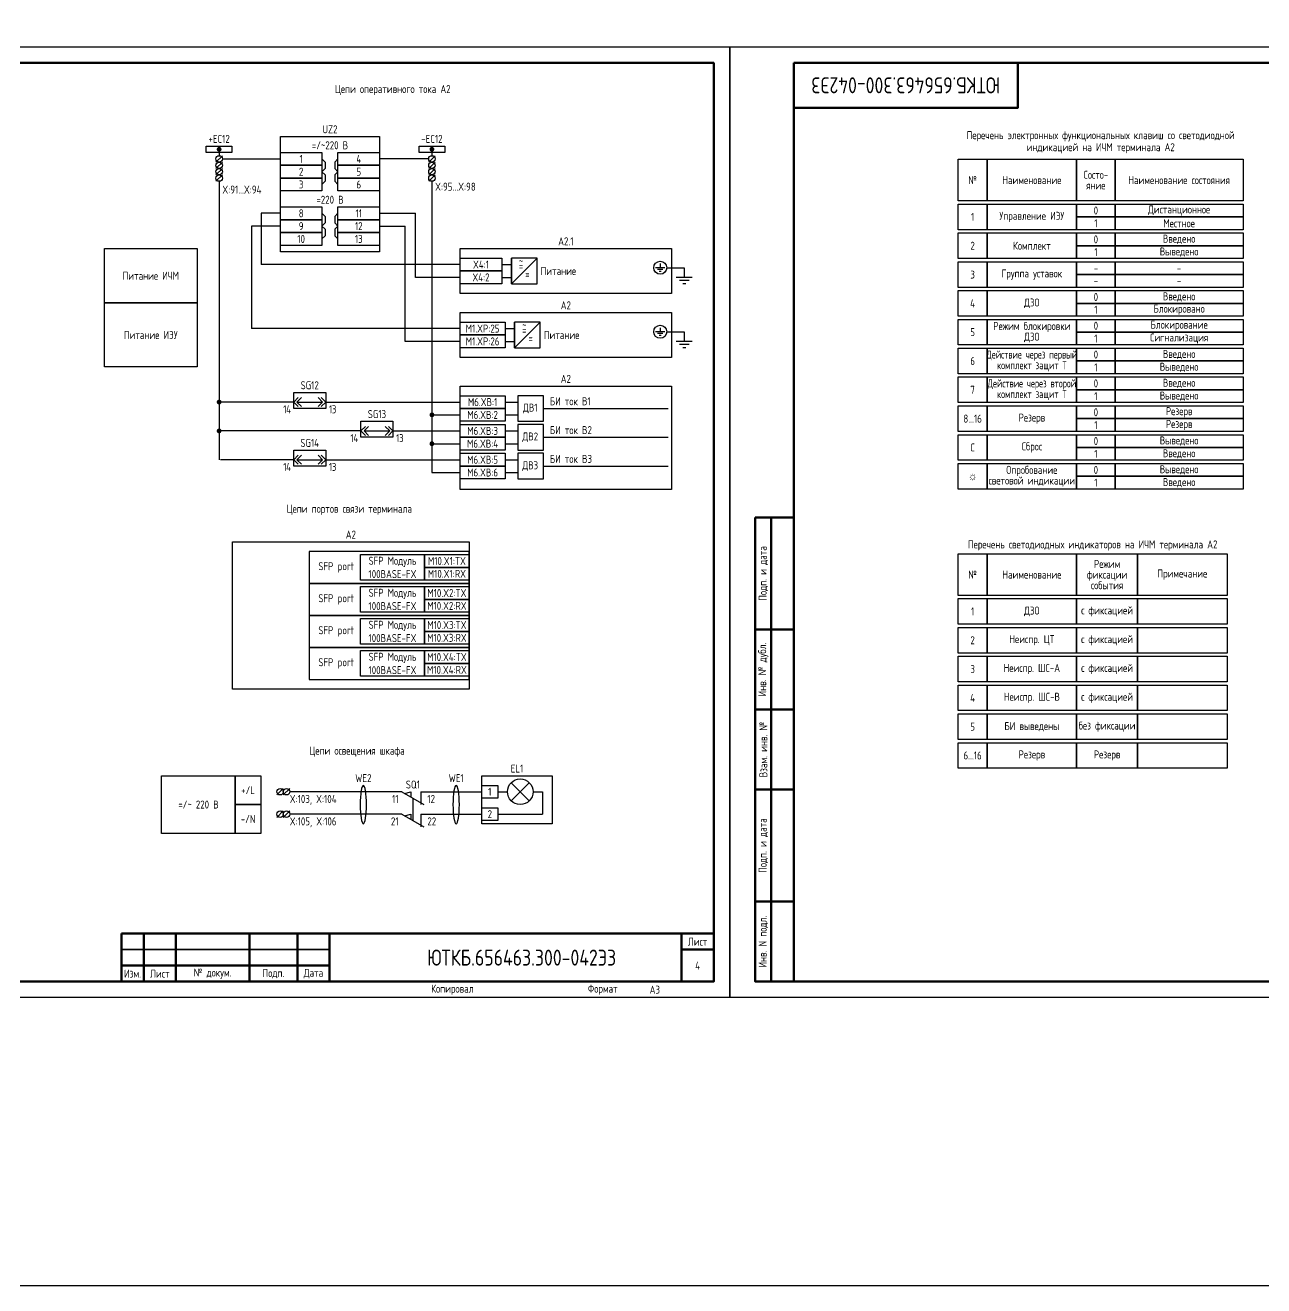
# Model space of a CAD drawing. Header units: millimetres. Extents: x -1117 to 5846, y -90 to 586.
# Drawn here: x 1460 to 1846.8, y -90 to 303.8 of the extents above; entities that cross this region are included whole.
import ezdxf

# ---------------------------------------------------------------- set-up
doc = ezdxf.new("R2010")
doc.units = ezdxf.units.MM
doc.styles.add('Gost type A_2.5', font='GOST_A.TTF', dxfattribs={"height": 2.5})
doc.styles.add('Gost_type_A', font='GOST_A.TTF')

# ---------------------------------------------------------------- blocks, each defined once
blk = doc.blocks.new('Штамп угловой верхний')
at = {"lineweight": 50}
blk.add_lwpolyline([(0, 0), (70, 0), (70, -14), (0, -14)], close=True, dxfattribs=at)
blk = doc.blocks.new('Формат_А3')
blk.add_lwpolyline([(-420, 297), (0, 297), (0, 0), (-420, 0)], close=True)
at = {"lineweight": 50}
blk.add_lwpolyline([(-400, 292), (-5, 292), (-5, 5), (-400, 5)], close=True, dxfattribs=at)
blk = doc.blocks.new('Штамп левый нижний')
at = {"lineweight": 50}
for points in [[(-12, 145), (-7, 145), (-7, 110), (-12, 110)], [(-7, 145), (0, 145), (0, 110), (-7, 110)], [(-12, 110), (-7, 110), (-7, 85), (-12, 85)], [(-7, 110), (0, 110), (0, 85), (-7, 85)], [(-12, 85), (-7, 85), (-7, 60), (-12, 60)], [(-7, 85), (0, 85), (0, 60), (-7, 60)], [(-12, 60), (-7, 60), (-7, 25), (-12, 25)], [(-7, 60), (0, 60), (0, 25), (-7, 25)], [(-12, 25), (-7, 25), (-7, 0), (-12, 0)], [(-7, 25), (0, 25), (0, 0), (-7, 0)]]:
    blk.add_lwpolyline(points, close=True, dxfattribs=at)
at = {"char_height": 2.5, "attachment_point": 5, "rotation": 90, "style": 'Gost_type_A'}
for s, insert, width in [('Подп. и дата', (-9.5, 127.5), 35), ('Инв. № дубл.', (-9.5, 97.5), 25), ('Взам. инв. №', (-9.5, 72.5), 25), ('Подп. и дата', (-9.5, 42.5), 35), ('Инв. N подл.', (-9.5, 12.5), 25)]:
    blk.add_mtext(s, dxfattribs=dict(at, insert=insert, width=width))
blk = doc.blocks.new('Штамп малый нижний')
at = {"lineweight": 50}
for points in [[(-185, 15), (-178, 15), (-178, 5), (-185, 5)], [(-178, 15), (-168, 15), (-168, 5), (-178, 5)], [(-168, 15), (-145, 15), (-145, 5), (-168, 5)], [(-145, 15), (-130, 15), (-130, 5), (-145, 5)], [(-130, 15), (-120, 15), (-120, 5), (-130, 5)], [(-120, 15), (-10, 15), (-10, 0), (-120, 0)], [(-10, 15), (0, 15), (0, 10), (-10, 10)], [(-10, 10), (0, 10), (0, 0), (-10, 0)], [(-185, 5), (-178, 5), (-178, 0), (-185, 0)], [(-178, 5), (-168, 5), (-168, 0), (-178, 0)], [(-168, 5), (-145, 5), (-145, 0), (-168, 0)], [(-145, 5), (-130, 5), (-130, 0), (-145, 0)], [(-130, 5), (-120, 5), (-120, 0), (-130, 0)]]:
    blk.add_lwpolyline(points, close=True, dxfattribs=at)
for points in [[(-185, 15), (-178, 15), (-178, 10), (-185, 10)], [(-178, 15), (-168, 15), (-168, 10), (-178, 10)], [(-168, 15), (-145, 15), (-145, 10), (-168, 10)], [(-145, 15), (-130, 15), (-130, 10), (-145, 10)], [(-130, 15), (-120, 15), (-120, 10), (-130, 10)], [(-185, 10), (-178, 10), (-178, 5), (-185, 5)], [(-178, 10), (-168, 10), (-168, 5), (-178, 5)], [(-168, 10), (-145, 10), (-145, 5), (-168, 5)], [(-145, 10), (-130, 10), (-130, 5), (-145, 5)], [(-130, 10), (-120, 10), (-120, 5), (-130, 5)]]:
    blk.add_lwpolyline(points, close=True)
at = {"char_height": 2.5, "style": 'Gost_type_A'}
for s, insert, width, attachment_point in [('Лист', (-5, 12.5), 10, 5), ('№ докум.', (-156.5, 2.5), 23, 5), ('Подп.', (-137.5, 2.5), 15, 5), ('Дата', (-125, 2.5), 10, 5), ('Изм.', (-181.5, 2.5), 7, 5), ('Лист', (-173, 2.5), 10, 5), ('Копировал', (-75, -2.53), 13.1202, 6), ('Формат', (-30, -2.53), 13.1202, 6)]:
    blk.add_mtext(s, dxfattribs=dict(at, insert=insert, width=width, attachment_point=attachment_point))
blk = doc.blocks.new('POINT')
at = {"const_width": 0.75}
blk.add_lwpolyline([(-0.375, 0, 1), (0.375, 0, 1)], format="xyb", close=True, dxfattribs=at)
blk = doc.blocks.new('Шинка')
blk.add_lwpolyline([(-4, 1), (4, 1), (4, -1), (-4, -1)], close=True)
blk.add_blockref('POINT', (0, 0))
blk = doc.blocks.new('БИ_разъем')
for p, q in [((0, 0), (1.41, 1.41)), ((0, 0), (1.41, 1.41)), ((0, 0), (1.41, -1.41)), ((0, 0), (1.41, -1.41)), ((1, 0), (2.41, 1.41)), ((1, 0), (2.41, -1.41)), ((1, 0), (9, 0)), ((9, 0), (7.59, 1.41)), ((9, 0), (7.59, -1.41)), ((10, 0), (8.59, 1.41)), ((10, 0), (8.59, 1.41)), ((10, 0), (8.59, -1.41)), ((10, 0), (8.59, -1.41))]:
    blk.add_line(p, q)

msp = doc.modelspace()

# ---------------------------------------------------------------- linework, layer by layer
for p, q in [((1520.54, 266), (1520.54, 263)), ((1520.54, 265), (1520.54, 263.01)), ((1587, 266), (1587, 263)), ((1587, 265), (1587, 263.01)), ((1521.54, 263), (1519.54, 261)), ((1521.54, 261), (1519.54, 259)), ((1520.54, 261.01), (1520.54, 261)), ((1521.55, 262), (1539.66, 262)), ((1585.99, 262), (1570.66, 262)), ((1588, 263), (1586, 261)), ((1588, 261), (1586, 259)), ((1587, 261.01), (1587, 261)), ((1521.54, 259), (1519.54, 257)), ((1521.54, 257), (1519.54, 255)), ((1520.54, 257), (1520.54, 256.99)), ((1588, 259), (1586, 257)), ((1588, 257), (1586, 255)), ((1587, 257), (1587, 256.99)), ((1520.54, 254.99), (1520.54, 168.04)), ((1587, 254.99), (1587, 164.04)), ((1539.66, 245), (1533.66, 245)), ((1533.66, 245), (1533.66, 229)), ((1570.66, 245), (1581.83, 245)), ((1581.83, 225), (1581.83, 245)), ((1530.66, 241), (1530.66, 209)), ((1539.66, 241), (1530.66, 241)), ((1570.66, 241), (1578.66, 241)), ((1578.66, 205), (1578.66, 241)), ((1595.83, 229), (1533.66, 229)), ((1611.83, 223), (1611.83, 231)), ((1611.83, 223), (1619.83, 231)), ((1595.83, 225), (1581.83, 225)), ((1660.32, 228), (1665.83, 228)), ((1595.83, 209), (1530.66, 209)), ((1612.83, 203), (1612.83, 211)), ((1612.83, 203), (1620.83, 211)), ((1595.83, 205), (1578.66, 205)), ((1660.32, 208), (1665.83, 208)), ((1543.83, 186.04), (1520.54, 186.04)), ((1553.83, 186.04), (1595.83, 186.04)), ((1609.83, 186.04), (1613.83, 186.04)), ((1587, 182.04), (1595.83, 182.04)), ((1609.83, 182.04), (1613.83, 182.04)), ((1621.83, 184.04), (1660.83, 184.04)), ((1564.83, 177.04), (1520.92, 177.04)), ((1574.83, 177.04), (1595.83, 177.04)), ((1609.83, 177.04), (1613.83, 177.04)), ((1621.83, 175.04), (1660.83, 175.04)), ((1587, 173.04), (1595.83, 173.04)), ((1609.83, 173.04), (1613.83, 173.04)), ((1543.83, 168.04), (1520.92, 168.04)), ((1553.83, 168.04), (1595.83, 168.04)), ((1609.83, 168.04), (1613.83, 168.04)), ((1621.83, 166.04), (1660.83, 166.04)), ((1587, 164.04), (1595.83, 164.04)), ((1609.83, 164.04), (1613.83, 164.04)), ((1611.75, 67.15), (1617.41, 61.49)), ((1617.41, 67.15), (1611.75, 61.49)), ((1540.59, 65.32), (1538.59, 63.32)), ((1542.59, 65.32), (1540.59, 63.32)), ((1577.58, 64.32), (1542.59, 64.32)), ((1577.58, 64.32), (1584.5, 60.32)), ((1578.45, 63.82), (1580.45, 64.32)), ((1580.45, 64.32), (1580.45, 62.66)), ((1583.58, 64.32), (1583.58, 60.32)), ((1583.58, 64.32), (1602.58, 64.32)), ((1607.58, 64.32), (1610.58, 64.32)), ((1618.58, 64.32), (1621.58, 64.32)), ((1621.58, 64.32), (1621.58, 57.32)), ((1540.59, 58.32), (1538.59, 56.32)), ((1542.59, 58.32), (1540.59, 56.32)), ((1577.58, 57.32), (1542.59, 57.32)), ((1577.58, 57.32), (1584.5, 53.32)), ((1578.45, 56.82), (1580.45, 57.32)), ((1580.45, 57.32), (1580.45, 55.66)), ((1583.58, 57.32), (1583.58, 53.32)), ((1583.58, 57.32), (1602.58, 57.32)), ((1607.58, 57.32), (1621.58, 57.32))]:
    msp.add_line(p, q)
at = {"ltscale": 4}
for p, q in [((1608.83, 229), (1611.83, 229)), ((1608.83, 225), (1611.83, 225)), ((1609.83, 209), (1612.83, 209)), ((1609.83, 205), (1612.83, 205))]:
    msp.add_line(p, q, dxfattribs=at)
at = {"ltscale": 4.32}
for p, q in [((1658.3, 229.28), (1658.3, 228)), ((1659.72, 228), (1656.87, 228)), ((1659.15, 227.43), (1657.44, 227.43)), ((1658.58, 226.86), (1658.01, 226.86)), ((1668.33, 225), (1663.33, 225)), ((1665.83, 228), (1665.83, 225)), ((1667.33, 224), (1664.33, 224)), ((1666.33, 223), (1665.33, 223)), ((1658.3, 209.28), (1658.3, 208)), ((1659.72, 208), (1656.87, 208)), ((1659.15, 207.43), (1657.44, 207.43)), ((1658.58, 206.86), (1658.01, 206.86)), ((1668.33, 205), (1663.33, 205)), ((1665.83, 208), (1665.83, 205)), ((1667.33, 204), (1664.33, 204)), ((1666.33, 203), (1665.33, 203))]:
    msp.add_line(p, q, dxfattribs=at)
at = {"ltscale": 0.5}
msp.add_line((1581.04, 62.32), (1581.04, 55.32), dxfattribs=at)
for points in [[(-1117.42, 586), (5845.64, 586), (5845.64, -90), (-1117.42, -90)], [(1539.66, 269), (1570.66, 269), (1570.66, 233), (1539.66, 233)], [(1539.66, 264), (1552.66, 264), (1552.66, 260), (1539.66, 260)], [(1557.66, 264), (1570.66, 264), (1570.66, 260), (1557.66, 260)], [(1539.66, 260), (1552.66, 260), (1552.66, 256), (1539.66, 256)], [(1557.66, 260), (1570.66, 260), (1570.66, 256), (1557.66, 256)], [(1751.37, 261.88), (1760.37, 261.88), (1760.37, 248.88), (1751.37, 248.88)], [(1760.37, 261.88), (1788.37, 261.88), (1788.37, 248.88), (1760.37, 248.88)], [(1788.37, 261.88), (1800.37, 261.88), (1800.37, 248.88), (1788.37, 248.88)], [(1800.37, 261.88), (1840.37, 261.88), (1840.37, 248.88), (1800.37, 248.88)], [(1539.66, 256), (1552.66, 256), (1552.66, 252), (1539.66, 252)], [(1557.66, 256), (1570.66, 256), (1570.66, 252), (1557.66, 252)], [(1539.66, 247), (1552.66, 247), (1552.66, 243), (1539.66, 243)], [(1557.66, 247), (1570.66, 247), (1570.66, 243), (1557.66, 243)], [(1751.37, 247.88), (1760.37, 247.88), (1760.37, 239.88), (1751.37, 239.88)], [(1760.37, 247.88), (1788.37, 247.88), (1788.37, 239.88), (1760.37, 239.88)], [(1788.37, 247.88), (1800.37, 247.88), (1800.37, 243.88), (1788.37, 243.88)], [(1800.37, 247.88), (1840.37, 247.88), (1840.37, 243.88), (1800.37, 243.88)], [(1539.66, 243), (1552.66, 243), (1552.66, 239), (1539.66, 239)], [(1557.66, 243), (1570.66, 243), (1570.66, 239), (1557.66, 239)], [(1788.37, 243.88), (1800.37, 243.88), (1800.37, 239.88), (1788.37, 239.88)], [(1800.37, 243.88), (1840.37, 243.88), (1840.37, 239.88), (1800.37, 239.88)], [(1539.66, 239), (1552.66, 239), (1552.66, 235), (1539.66, 235)], [(1557.66, 239), (1570.66, 239), (1570.66, 235), (1557.66, 235)], [(1751.37, 238.88), (1760.37, 238.88), (1760.37, 230.88), (1751.37, 230.88)], [(1760.37, 238.88), (1788.37, 238.88), (1788.37, 230.88), (1760.37, 230.88)], [(1788.37, 238.88), (1800.37, 238.88), (1800.37, 234.88), (1788.37, 234.88)], [(1800.37, 238.88), (1840.37, 238.88), (1840.37, 234.88), (1800.37, 234.88)], [(1513.68, 217), (1484.7, 217), (1484.7, 234), (1513.68, 234)], [(1595.83, 234), (1661.83, 234), (1661.83, 220), (1595.83, 220)], [(1788.37, 234.88), (1800.37, 234.88), (1800.37, 230.88), (1788.37, 230.88)], [(1800.37, 234.88), (1840.37, 234.88), (1840.37, 230.88), (1800.37, 230.88)], [(1595.83, 231), (1608.83, 231), (1608.83, 227), (1595.83, 227)], [(1751.37, 229.88), (1760.37, 229.88), (1760.37, 221.88), (1751.37, 221.88)], [(1760.37, 229.88), (1788.37, 229.88), (1788.37, 221.88), (1760.37, 221.88)], [(1788.37, 229.88), (1800.37, 229.88), (1800.37, 225.88), (1788.37, 225.88)], [(1800.37, 229.88), (1840.37, 229.88), (1840.37, 225.88), (1800.37, 225.88)], [(1595.83, 227), (1608.83, 227), (1608.83, 223), (1595.83, 223)], [(1788.37, 225.88), (1800.37, 225.88), (1800.37, 221.88), (1788.37, 221.88)], [(1800.37, 225.88), (1840.37, 225.88), (1840.37, 221.88), (1800.37, 221.88)], [(1751.37, 220.88), (1760.37, 220.88), (1760.37, 212.88), (1751.37, 212.88)], [(1751.37, 220.88), (1760.37, 220.88), (1760.37, 212.88), (1751.37, 212.88)], [(1760.37, 220.88), (1788.37, 220.88), (1788.37, 212.88), (1760.37, 212.88)], [(1788.37, 220.88), (1800.37, 220.88), (1800.37, 216.88), (1788.37, 216.88)], [(1800.37, 220.88), (1840.37, 220.88), (1840.37, 216.88), (1800.37, 216.88)], [(1513.69, 197), (1484.7, 197), (1484.7, 217), (1513.69, 217)], [(1788.37, 216.88), (1800.37, 216.88), (1800.37, 212.88), (1788.37, 212.88)], [(1800.37, 216.88), (1840.37, 216.88), (1840.37, 212.88), (1800.37, 212.88)], [(1595.83, 214), (1661.83, 214), (1661.83, 200), (1595.83, 200)], [(1595.83, 211), (1609.83, 211), (1609.83, 207), (1595.83, 207)], [(1751.37, 211.88), (1760.37, 211.88), (1760.37, 203.88), (1751.37, 203.88)], [(1760.37, 211.88), (1788.37, 211.88), (1788.37, 203.88), (1760.37, 203.88)], [(1788.37, 211.88), (1800.37, 211.88), (1800.37, 207.88), (1788.37, 207.88)], [(1800.37, 211.88), (1840.37, 211.88), (1840.37, 207.88), (1800.37, 207.88)], [(1595.83, 207), (1609.83, 207), (1609.83, 203), (1595.83, 203)], [(1788.37, 207.88), (1800.37, 207.88), (1800.37, 203.88), (1788.37, 203.88)], [(1800.37, 207.88), (1840.37, 207.88), (1840.37, 203.88), (1800.37, 203.88)], [(1751.37, 202.88), (1760.37, 202.88), (1760.37, 194.88), (1751.37, 194.88)], [(1751.37, 202.88), (1760.37, 202.88), (1760.37, 194.88), (1751.37, 194.88)], [(1760.37, 202.88), (1788.37, 202.88), (1788.37, 194.88), (1760.37, 194.88)], [(1788.37, 202.88), (1800.37, 202.88), (1800.37, 198.88), (1788.37, 198.88)], [(1800.37, 202.88), (1840.37, 202.88), (1840.37, 198.88), (1800.37, 198.88)], [(1788.37, 198.88), (1800.37, 198.88), (1800.37, 194.88), (1788.37, 194.88)], [(1800.37, 198.88), (1840.37, 198.88), (1840.37, 194.88), (1800.37, 194.88)], [(1751.37, 193.88), (1760.37, 193.88), (1760.37, 185.88), (1751.37, 185.88)], [(1751.37, 193.88), (1760.37, 193.88), (1760.37, 185.88), (1751.37, 185.88)], [(1760.37, 193.88), (1788.37, 193.88), (1788.37, 185.88), (1760.37, 185.88)], [(1788.37, 193.88), (1800.37, 193.88), (1800.37, 189.88), (1788.37, 189.88)], [(1800.37, 193.88), (1840.37, 193.88), (1840.37, 189.88), (1800.37, 189.88)], [(1595.83, 191.04), (1661.83, 191.04), (1661.83, 158.7), (1595.83, 158.7)], [(1788.37, 189.88), (1800.37, 189.88), (1800.37, 185.88), (1788.37, 185.88)], [(1800.37, 189.88), (1840.37, 189.88), (1840.37, 185.88), (1800.37, 185.88)], [(1595.83, 188.04), (1609.83, 188.04), (1609.83, 184.04), (1595.83, 184.04)], [(1595.83, 184.04), (1609.83, 184.04), (1609.83, 180.04), (1595.83, 180.04)], [(1751.37, 184.86), (1760.37, 184.86), (1760.37, 176.86), (1751.37, 176.86)], [(1760.37, 184.86), (1788.37, 184.86), (1788.37, 176.86), (1760.37, 176.86)], [(1788.37, 184.86), (1800.37, 184.86), (1800.37, 180.86), (1788.37, 180.86)], [(1800.37, 184.86), (1840.37, 184.86), (1840.37, 180.86), (1800.37, 180.86)], [(1595.83, 179.04), (1609.83, 179.04), (1609.83, 175.04), (1595.83, 175.04)], [(1788.37, 180.86), (1800.37, 180.86), (1800.37, 176.86), (1788.37, 176.86)], [(1800.37, 180.86), (1840.37, 180.86), (1840.37, 176.86), (1800.37, 176.86)], [(1595.83, 175.04), (1609.83, 175.04), (1609.83, 171.04), (1595.83, 171.04)], [(1751.37, 175.86), (1760.37, 175.86), (1760.37, 167.86), (1751.37, 167.86)], [(1760.37, 175.86), (1788.37, 175.86), (1788.37, 167.86), (1760.37, 167.86)], [(1788.37, 175.86), (1800.37, 175.86), (1800.37, 171.86), (1788.37, 171.86)], [(1800.37, 175.86), (1840.37, 175.86), (1840.37, 171.86), (1800.37, 171.86)], [(1595.83, 170.04), (1609.83, 170.04), (1609.83, 166.04), (1595.83, 166.04)], [(1788.37, 171.86), (1800.37, 171.86), (1800.37, 167.86), (1788.37, 167.86)], [(1800.37, 171.86), (1840.37, 171.86), (1840.37, 167.86), (1800.37, 167.86)], [(1595.83, 166.04), (1609.83, 166.04), (1609.83, 162.04), (1595.83, 162.04)], [(1751.37, 166.86), (1760.37, 166.86), (1760.37, 158.86), (1751.37, 158.86)], [(1760.37, 166.86), (1788.37, 166.86), (1788.37, 158.86), (1760.37, 158.86)], [(1788.37, 166.86), (1800.37, 166.86), (1800.37, 162.86), (1788.37, 162.86)], [(1800.37, 166.86), (1840.37, 166.86), (1840.37, 162.86), (1800.37, 162.86)], [(1788.37, 162.86), (1800.37, 162.86), (1800.37, 158.86), (1788.37, 158.86)], [(1800.37, 162.86), (1840.37, 162.86), (1840.37, 158.86), (1800.37, 158.86)], [(1524.68, 142.39), (1598.68, 142.39), (1598.68, 96.39), (1524.68, 96.39)], [(1548.68, 129.39), (1598.68, 129.39), (1598.68, 139.39), (1548.68, 139.39)], [(1564.68, 138.39), (1584.68, 138.39), (1584.68, 130.39), (1564.68, 130.39)], [(1584.68, 138.39), (1598.68, 138.39), (1598.68, 134.39), (1584.68, 134.39)], [(1751.37, 138.65), (1760.37, 138.65), (1760.37, 125.65), (1751.37, 125.65)], [(1760.37, 138.65), (1788.37, 138.65), (1788.37, 125.65), (1760.37, 125.65)], [(1788.37, 138.65), (1807.37, 138.65), (1807.37, 125.65), (1788.37, 125.65)], [(1807.37, 138.65), (1835.37, 138.65), (1835.37, 125.65), (1807.37, 125.65)], [(1584.68, 134.39), (1598.68, 134.39), (1598.68, 130.39), (1584.68, 130.39)], [(1548.68, 119.39), (1598.68, 119.39), (1598.68, 129.39), (1548.68, 129.39)], [(1564.68, 128.39), (1584.68, 128.39), (1584.68, 120.39), (1564.68, 120.39)], [(1584.68, 128.39), (1598.68, 128.39), (1598.68, 124.39), (1584.68, 124.39)], [(1584.68, 124.39), (1598.68, 124.39), (1598.68, 120.39), (1584.68, 120.39)], [(1751.37, 124.65), (1760.37, 124.65), (1760.37, 116.65), (1751.37, 116.65)], [(1760.37, 124.65), (1788.37, 124.65), (1788.37, 116.65), (1760.37, 116.65)], [(1788.37, 124.65), (1807.37, 124.65), (1807.37, 116.65), (1788.37, 116.65)], [(1807.37, 124.65), (1835.37, 124.65), (1835.37, 116.65), (1807.37, 116.65)], [(1548.68, 109.39), (1598.68, 109.39), (1598.68, 119.39), (1548.68, 119.39)], [(1564.68, 118.39), (1584.68, 118.39), (1584.68, 110.39), (1564.68, 110.39)], [(1584.68, 118.39), (1598.68, 118.39), (1598.68, 114.39), (1584.68, 114.39)], [(1584.68, 114.39), (1598.68, 114.39), (1598.68, 110.39), (1584.68, 110.39)], [(1751.37, 115.65), (1760.37, 115.65), (1760.37, 107.65), (1751.37, 107.65)], [(1760.37, 115.65), (1788.37, 115.65), (1788.37, 107.65), (1760.37, 107.65)], [(1788.37, 115.65), (1807.37, 115.65), (1807.37, 107.65), (1788.37, 107.65)], [(1807.37, 115.65), (1835.37, 115.65), (1835.37, 107.65), (1807.37, 107.65)], [(1548.68, 99.39), (1598.68, 99.39), (1598.68, 109.39), (1548.68, 109.39)], [(1564.68, 108.39), (1584.68, 108.39), (1584.68, 100.39), (1564.68, 100.39)], [(1584.68, 108.39), (1598.68, 108.39), (1598.68, 104.39), (1584.68, 104.39)], [(1751.37, 106.65), (1760.37, 106.65), (1760.37, 98.65), (1751.37, 98.65)], [(1760.37, 106.65), (1788.37, 106.65), (1788.37, 98.65), (1760.37, 98.65)], [(1788.37, 106.65), (1807.37, 106.65), (1807.37, 98.65), (1788.37, 98.65)], [(1807.37, 106.65), (1835.37, 106.65), (1835.37, 98.65), (1807.37, 98.65)], [(1584.68, 104.39), (1598.68, 104.39), (1598.68, 100.39), (1584.68, 100.39)], [(1751.37, 97.65), (1760.37, 97.65), (1760.37, 89.65), (1751.37, 89.65)], [(1760.37, 97.65), (1788.37, 97.65), (1788.37, 89.65), (1760.37, 89.65)], [(1788.37, 97.65), (1807.37, 97.65), (1807.37, 89.65), (1788.37, 89.65)], [(1807.37, 97.65), (1835.37, 97.65), (1835.37, 89.65), (1807.37, 89.65)], [(1751.37, 88.65), (1760.37, 88.65), (1760.37, 80.65), (1751.37, 80.65)], [(1760.37, 88.65), (1788.37, 88.65), (1788.37, 80.65), (1760.37, 80.65)], [(1788.37, 88.65), (1807.37, 88.65), (1807.37, 80.65), (1788.37, 80.65)], [(1807.37, 88.65), (1835.37, 88.65), (1835.37, 80.65), (1807.37, 80.65)], [(1751.37, 79.65), (1760.37, 79.65), (1760.37, 71.65), (1751.37, 71.65)], [(1760.37, 79.65), (1788.37, 79.65), (1788.37, 71.65), (1760.37, 71.65)], [(1788.37, 79.65), (1807.37, 79.65), (1807.37, 71.65), (1788.37, 71.65)], [(1807.37, 79.65), (1835.37, 79.65), (1835.37, 71.65), (1807.37, 71.65)], [(1525.58, 51.32), (1502.58, 51.32), (1502.58, 69.32), (1525.58, 69.32)], [(1533.58, 60.32), (1525.58, 60.32), (1525.58, 69.32), (1533.58, 69.32)], [(1602.58, 69.32), (1624.58, 69.32), (1624.58, 54.32), (1602.58, 54.32)], [(1602.58, 66.32), (1607.58, 66.32), (1607.58, 62.32), (1602.58, 62.32)], [(1533.58, 51.32), (1525.58, 51.32), (1525.58, 60.32), (1533.58, 60.32)], [(1602.58, 59.32), (1607.58, 59.32), (1607.58, 55.32), (1602.58, 55.32)]]:
    msp.add_lwpolyline(points, close=True)
for points in [[(1552.66, 262), (1553.66, 261), (1553.66, 259), (1552.66, 258)], [(1557.66, 262), (1556.66, 261), (1556.66, 259), (1557.66, 258)], [(1552.66, 258), (1553.66, 257), (1553.66, 255), (1552.66, 254)], [(1557.66, 258), (1556.66, 257), (1556.66, 255), (1557.66, 254)], [(1552.66, 245), (1553.66, 244), (1553.66, 242), (1552.66, 241)], [(1557.66, 245), (1556.66, 244), (1556.66, 242), (1557.66, 241)], [(1552.66, 241), (1553.66, 240), (1553.66, 238), (1552.66, 237)], [(1557.66, 241), (1556.66, 240), (1556.66, 238), (1557.66, 237)]]:
    msp.add_lwpolyline(points)
at = {"ltscale": 4}
for points in [[(1611.83, 223), (1619.83, 223), (1619.83, 231), (1611.83, 231)], [(1612.83, 203), (1620.83, 203), (1620.83, 211), (1612.83, 211)], [(1613.83, 180.04), (1621.83, 180.04), (1621.83, 188.04), (1613.83, 188.04)], [(1613.83, 171.04), (1621.83, 171.04), (1621.83, 179.04), (1613.83, 179.04)], [(1613.83, 162.04), (1621.83, 162.04), (1621.83, 170.04), (1613.83, 170.04)]]:
    msp.add_lwpolyline(points, close=True, dxfattribs=at)
at = {"lineweight": 25}
for points in [[(1543.83, 189.04), (1553.83, 189.04), (1553.83, 184.04), (1543.83, 184.04)], [(1564.83, 180.04), (1574.83, 180.04), (1574.83, 175.04), (1564.83, 175.04)], [(1543.83, 171.04), (1553.83, 171.04), (1553.83, 166.04), (1543.83, 166.04)]]:
    msp.add_lwpolyline(points, close=True, dxfattribs=at)
for centre, radius in [((1520.54, 262), 1), ((1520.54, 260), 1), ((1587, 262), 1), ((1587, 260), 1), ((1520.54, 258), 1), ((1520.54, 256), 1), ((1587, 258), 1), ((1587, 256), 1), ((1658.3, 228), 2.02), ((1658.3, 208), 2.02), ((1614.58, 64.32), 4), ((1539.59, 64.32), 1), ((1541.59, 64.32), 1), ((1539.59, 57.32), 1), ((1541.59, 57.32), 1)]:
    msp.add_circle(centre, radius)
at = {"extrusion": (0, 0, -1)}
for centre in [(1565.58, 60.32), (1594.58, 60.32)]:
    msp.add_ellipse(centre, major_axis=(0, -6), ratio=0.166667, dxfattribs=at)

# ---------------------------------------------------------------- block references
at = {"color": 1}
for name, p in [('Формат_А3', (1680, 0)), ('Формат_А3', (2100, 0)), ('Штамп левый нижний', (1700, 5)), ('Штамп малый нижний', (1675, 5))]:
    msp.add_blockref(name, p, dxfattribs=at)
for name, p in [('Штамп угловой верхний', (1700, 292)), ('Шинка', (1520.54, 265)), ('Шинка', (1587, 265)), ('POINT', (1520.54, 186.04)), ('POINT', (1587, 182.04)), ('POINT', (1520.54, 177.04)), ('POINT', (1587, 173.04))]:
    msp.add_blockref(name, p)
at = {"lineweight": 25}
for p in [(1543.83, 186.04), (1564.83, 177.04), (1543.83, 168.04)]:
    msp.add_blockref('БИ_разъем', p, dxfattribs=at)

# ---------------------------------------------------------------- texts
at = {"insert": (1735, 285), "char_height": 5, "width": 70, "attachment_point": 5, "rotation": 180, "style": 'Gost_type_A'}
msp.add_mtext('ЮТКБ.656463.300-042Э3', dxfattribs=at)
at = {"lineweight": 25, "char_height": 2.5, "line_spacing_factor": 0.9, "style": 'Gost_type_A'}
for s, insert, width, attachment_point in [('Цепи оперативного тока A2', (1574.75, 283.5), 195.5, 5), ('UZ2', (1555.16, 270), 31, 8), ('=/~220 В', (1555.16, 265), 31, 8), ('X:91...X:94', (1521.54, 253.66), 16, 1), ('X:95...X:98', (1588, 254.57), 16, 1), ('=220 В', (1555.16, 248), 31, 8), ('SG12', (1548.83, 190.04), 10, 8), ('{\\T0.9;14}', (1542.83, 185.04), 5, 3), ('{\\T0.9;13}', (1554.83, 185.04), 5, 1), ('SG13', (1569.83, 181.04), 10, 8), ('SG14', (1548.83, 172.04), 10, 8), ('{\\T0.9;14}', (1563.83, 176.04), 5, 3), ('{\\T0.9;13}', (1575.83, 176.04), 5, 1), ('{\\T0.9;14}', (1542.83, 167.04), 5, 3), ('{\\T0.9;13}', (1554.83, 167.04), 5, 1)]:
    msp.add_mtext(s, dxfattribs=dict(at, insert=insert, width=width, attachment_point=attachment_point))
at = {"style": 'Gost_type_A'}
for s, insert, char_height, width, attachment_point in [('+EC12', (1520.54, 267), 2.5, 10, 8), ('-EC12', (1587, 267), 2.5, 10, 8), ('1', (1546.16, 262), 2.5, 13, 5), ('4', (1564.16, 262), 2.5, 13, 5), ('2', (1546.16, 258), 2.5, 13, 5), ('5', (1564.16, 258), 2.5, 13, 5), ('3', (1546.16, 254), 2.5, 13, 5), ('6', (1564.16, 254), 2.5, 13, 5), ('8', (1546.16, 245), 2.5, 13, 5), ('11', (1564.16, 245), 2.5, 13, 5), ('9', (1546.16, 241), 2.5, 13, 5), ('12', (1564.16, 241), 2.5, 13, 5), ('10', (1546.16, 237), 2.5, 13, 5), ('13', (1564.16, 237), 2.5, 13, 5), ('X4:1', (1602.33, 229), 2.5, 13, 5), ('~', (1614.83, 230.03), 2.5, 2.7, 5), ('=', (1614.83, 228.53), 2.5, 6, 5), ('X4:2', (1602.33, 225), 2.5, 13, 5), ('=', (1616.83, 226), 2.5, 6, 5), ('Питание', (1626.5, 226.99), 2.5, 11.3452, 5), ('M1.XP:25', (1602.83, 209), 2.5, 13.9956, 5), ('~', (1615.83, 210.03), 2.5, 2.7, 5), ('=', (1615.83, 208.53), 2.5, 6, 5), ('M1.XP:26', (1602.83, 205), 2.5, 13.9956, 5), ('=', (1617.83, 206), 2.5, 6, 5), ('Питание', (1627.5, 206.99), 2.5, 11.3452, 5), ('M6.XВ:1', (1602.83, 186.04), 2.5, 14, 5), ('ДВ1', (1617.71, 184.04), 2.5, 7.7588, 5), ('БИ ток В1', (1623.83, 185.04), 2.5, 46.8301, 7), ('M6.XВ:2', (1602.83, 182.04), 2.5, 14, 5), ('M6.XВ:3', (1602.83, 177.04), 2.5, 14, 5), ('БИ ток B2', (1623.83, 176.04), 2.5, 27.8465, 7), ('M6.XВ:4', (1602.83, 173.04), 2.5, 14, 5), ('ДВ2', (1617.71, 175.04), 2.5, 7.7588, 5), ('БИ ток B3', (1623.83, 167.04), 2.5, 27.8465, 7), ('M6.XВ:5', (1602.83, 168.04), 2.5, 14, 5), ('ДВ3', (1617.71, 166.04), 2.5, 7.7588, 5), ('M6.XВ:6', (1602.83, 164.04), 2.5, 14, 5), ('SFP port', (1562.68, 134.39), 2.5, 20, 6), ('SFP Mодуль 100BASE-FX', (1574.68, 134.39), 2.5, 19.9998, 5), ('M10.X1:TX', (1591.68, 136.39), 2.5, 14, 5), ('M10.X1:RX', (1591.68, 132.39), 2.5, 14, 5), ('SFP port', (1562.68, 124.39), 2.5, 20, 6), ('SFP Mодуль 100BASE-FX', (1574.68, 124.39), 2.5, 19.9998, 5), ('M10.X2:TX', (1591.68, 126.39), 2.5, 14, 5), ('M10.X2:RX', (1591.68, 122.39), 2.5, 14, 5), ('SFP port', (1562.68, 114.39), 2.5, 20, 6), ('SFP Mодуль 100BASE-FX', (1574.68, 114.39), 2.5, 19.9998, 5), ('M10.X3:TX', (1591.68, 116.39), 2.5, 14, 5), ('M10.X3:RX', (1591.68, 112.39), 2.5, 14, 5), ('SFP Mодуль 100BASE-FX', (1574.68, 104.39), 2.5, 19.9998, 5), ('M10.X4:TX', (1591.68, 106.39), 2.5, 14, 5), ('SFP port', (1562.68, 104.39), 2.5, 20, 6), ('M10.X4:RX', (1591.68, 102.39), 2.5, 14, 5), ('WE2', (1565.58, 67.32), 2.5, 10, 8), ('SQ1', (1581.04, 65.32), 2.5, 10, 8), ('WE1', (1594.58, 67.32), 2.5, 10, 8), ('11', (1576.58, 63.32), 2.5, 6, 3), ('12', (1585.58, 63.32), 2.5, 6, 1), ('1', (1605.08, 64.32), 2.5, 5, 5), ('21', (1576.58, 56.32), 2.5, 6, 3), ('22', (1585.58, 56.32), 2.5, 6, 1), ('2', (1605.08, 57.32), 2.5, 5, 5), ('ЮТКБ.656463.300-042Э3', (1615, 12.5), 5, 120, 5), ('4', (1670, 10), 2.5, 10, 5), ('A3', (1655, 2.5), 2.5, 20, 4)]:
    msp.add_mtext(s, dxfattribs=dict(at, insert=insert, char_height=char_height, width=width, attachment_point=attachment_point))
at = {"char_height": 2.5}
for s, insert, width, attachment_point, line_spacing_factor, style in [('Перечень электронных функциональных клавиш со светодиодной индикацией на ИЧМ терминала А2', (1795.87, 263.73), 89, 8, 0.9, 'Gost_type_A'), ('№ ', (1755.87, 255.38), 9, 5, 0.8, 'Gost_type_A'), ('Наименование ', (1774.37, 255.38), 28, 5, 0.8, 'Gost_type_A'), ('Состо- яние', (1794.37, 255.38), 12, 5, 0.8, 'Gost_type_A'), ('Наименование состояния ', (1820.37, 255.38), 40, 5, 0.8, 'Gost_type_A'), ('1', (1755.87, 243.88), 9, 5, 0.8, 'Gost_type_A'), ('Управление ИЭУ', (1774.37, 243.88), 28, 5, 0.8, 'Gost_type_A'), ('0', (1794.37, 245.88), 12, 5, 0.8, 'Gost_type_A'), ('Дистанционное', (1820.37, 245.88), 40, 5, 0.8, 'Gost_type_A'), ('1', (1794.37, 241.88), 12, 5, 0.8, 'Gost_type_A'), ('Местное', (1820.37, 241.88), 40, 5, 0.8, 'Gost_type_A'), ('A2.1', (1628.83, 235), 66, 8, 0.9, 'Gost_type_A'), ('0', (1794.37, 236.88), 12, 5, 0.8, 'Gost_type_A'), ('Введено', (1820.37, 236.88), 40, 5, 0.8, 'Gost_type_A'), ('2', (1755.87, 234.88), 9, 5, 0.8, 'Gost_type_A'), ('Комплект', (1774.37, 234.88), 28, 5, 0.8, 'Gost_type_A'), ('1', (1794.37, 232.88), 12, 5, 0.8, 'Gost_type_A'), ('Выведено', (1820.37, 232.88), 40, 5, 0.8, 'Gost_type_A'), ('Питание ИЧМ', (1499.19, 225.5), 28.9833, 5, 0.9, 'Gost_type_A'), ('3', (1755.87, 225.88), 9, 5, 0.8, 'Gost_type_A'), ('Группа уставок', (1774.37, 225.88), 28, 5, 0.8, 'Gost_type_A'), ('-', (1794.37, 227.88), 12, 5, 0.8, 'Gost_type_A'), ('-', (1820.37, 227.88), 40, 5, 0.8, 'Gost_type_A'), ('-', (1794.37, 223.88), 12, 5, 0.8, 'Gost_type_A'), ('-', (1820.37, 223.88), 40, 5, 0.8, 'Gost_type_A'), ('A2', (1628.83, 215), 66, 8, 0.9, 'Gost_type_A'), ('4', (1755.87, 216.88), 9, 5, 0.8, 'Gost_type_A'), ('ДЗО', (1774.37, 216.88), 28, 5, 0.8, 'Gost type A_2.5'), ('0', (1794.37, 218.88), 12, 5, 0.8, 'Gost_type_A'), ('Введено', (1820.37, 218.88), 40, 5, 0.8, 'Gost_type_A'), ('1', (1794.37, 214.88), 12, 5, 0.8, 'Gost_type_A'), ('Блокировано', (1820.37, 214.88), 40, 5, 0.8, 'Gost_type_A'), ('5', (1755.87, 207.88), 9, 5, 0.8, 'Gost_type_A'), ('Режим блокировки ДЗО', (1774.37, 207.88), 28, 5, 0.8, 'Gost type A_2.5'), ('0', (1794.37, 209.88), 12, 5, 0.8, 'Gost_type_A'), ('Блокирование', (1820.37, 209.88), 40, 5, 0.8, 'Gost_type_A'), ('Питание ИЭУ', (1499.19, 207), 28.9936, 5, 0.9, 'Gost_type_A'), ('1', (1794.37, 205.88), 12, 5, 0.8, 'Gost_type_A'), ('Сигнализация', (1820.37, 205.88), 40, 5, 0.8, 'Gost_type_A'), ('{\\W0.9;Действие через первый комплект защит Т}', (1774.37, 198.88), 28, 5, 0.8, 'Gost type A_2.5'), ('0', (1794.37, 200.88), 12, 5, 0.8, 'Gost_type_A'), ('Введено', (1820.37, 200.88), 40, 5, 0.8, 'Gost_type_A'), ('6', (1755.87, 198.88), 9, 5, 0.8, 'Gost_type_A'), ('1', (1794.37, 196.88), 12, 5, 0.8, 'Gost_type_A'), ('Выведено', (1820.37, 196.88), 40, 5, 0.8, 'Gost_type_A'), ('A2', (1628.83, 192.04), 66, 8, 0.9, 'Gost_type_A'), ('{\\W0.9;Действие через второй комплект защит Т}', (1774.37, 189.88), 28, 5, 0.8, 'Gost type A_2.5'), ('0', (1794.37, 191.88), 12, 5, 0.8, 'Gost_type_A'), ('Введено', (1820.37, 191.88), 40, 5, 0.8, 'Gost_type_A'), ('7', (1755.87, 189.88), 9, 5, 0.8, 'Gost_type_A'), ('1', (1794.37, 187.88), 12, 5, 0.8, 'Gost_type_A'), ('Выведено', (1820.37, 187.88), 40, 5, 0.8, 'Gost_type_A'), ('8...16', (1755.87, 180.86), 9, 5, 0.8, 'Gost_type_A'), ('Резерв', (1774.37, 180.86), 28, 5, 0.8, 'Gost_type_A'), ('0', (1794.37, 182.86), 12, 5, 0.8, 'Gost_type_A'), ('Резерв', (1820.37, 182.86), 40, 5, 0.8, 'Gost_type_A'), ('1', (1794.37, 178.86), 12, 5, 0.8, 'Gost_type_A'), ('Резерв', (1820.37, 178.86), 40, 5, 0.8, 'Gost_type_A'), ('Сброс', (1774.37, 171.86), 28, 5, 0.8, 'Gost_type_A'), ('0', (1794.37, 173.86), 12, 5, 0.8, 'Gost_type_A'), ('Выведено', (1820.37, 173.86), 40, 5, 0.8, 'Gost_type_A'), ('C', (1755.87, 171.86), 9, 5, 0.8, 'Gost_type_A'), ('1', (1794.37, 169.86), 12, 5, 0.8, 'Gost_type_A'), ('Введено', (1820.37, 169.86), 40, 5, 0.8, 'Gost_type_A'), ('Опробование световой индикации', (1774.37, 162.86), 28, 5, 0.8, 'Gost_type_A'), ('0', (1794.37, 164.86), 12, 5, 0.8, 'Gost_type_A'), ('Выведено', (1820.37, 164.86), 40, 5, 0.8, 'Gost_type_A'), ('☼', (1755.87, 162.86), 9, 5, 0.8, 'Gost_type_A'), ('1', (1794.37, 160.86), 12, 5, 0.8, 'Gost_type_A'), ('Введено', (1820.37, 160.86), 40, 5, 0.8, 'Gost_type_A'), ('Цепи портов связи терминала', (1561.18, 152.39), 197, 5, 0.9, 'Gost_type_A'), ('A2', (1561.68, 143.39), 74.0002, 8, 0.9, 'Gost_type_A'), ('Перечень светодиодных индикаторов на ИЧМ терминала А2', (1793.37, 139.65), 84, 8, 0.9, 'Gost_type_A'), ('Режим\\Pфиксации события', (1797.87, 132.15), 19, 5, 0.8, 'Gost_type_A'), ('№ ', (1755.87, 132.15), 9, 5, 0.8, 'Gost_type_A'), ('Наименование ', (1774.37, 132.15), 28, 5, 0.8, 'Gost_type_A'), ('Примечание', (1821.37, 132.15), 28, 5, 0.8, 'Gost_type_A'), ('ДЗО', (1774.37, 120.65), 28, 5, 0.8, 'Gost_type_A'), ('с фиксацией', (1797.87, 120.65), 19, 5, 0.8, 'Gost_type_A'), ('1', (1755.87, 120.65), 9, 5, 0.8, 'Gost_type_A'), ('2', (1755.87, 111.65), 9, 5, 0.8, 'Gost_type_A'), ('Неиспр. ЦТ', (1774.37, 111.65), 28, 5, 0.8, 'Gost_type_A'), ('с фиксацией', (1797.87, 111.65), 19, 5, 0.8, 'Gost_type_A'), ('3', (1755.87, 102.65), 9, 5, 0.8, 'Gost_type_A'), ('Неиспр. ШС-А', (1774.37, 102.65), 28, 5, 0.8, 'Gost_type_A'), ('с фиксацией', (1797.87, 102.65), 19, 5, 0.8, 'Gost_type_A'), ('4', (1755.87, 93.65), 9, 5, 0.8, 'Gost_type_A'), ('Неиспр. ШС-В', (1774.37, 93.65), 28, 5, 0.8, 'Gost_type_A'), ('с фиксацией', (1797.87, 93.65), 19, 5, 0.8, 'Gost_type_A'), ('5', (1755.87, 84.65), 9, 5, 0.8, 'Gost_type_A'), ('БИ выведены ', (1774.37, 84.65), 28, 5, 0.8, 'Gost_type_A'), ('без фиксации', (1797.87, 84.65), 19, 5, 0.8, 'Gost_type_A'), ('Цепи освещения шкафа', (1563.58, 76.82), 122, 5, 0.9, 'Gost_type_A'), ('6...16', (1755.87, 75.65), 9, 5, 0.8, 'Gost_type_A'), ('Резерв', (1774.37, 75.65), 28, 5, 0.8, 'Gost_type_A'), ('Резерв', (1797.87, 75.65), 19, 5, 0.8, 'Gost_type_A'), ('EL1', (1613.58, 70.32), 21.9942, 8, 0.9, 'Gost_type_A'), ('+/L', (1529.58, 64.82), 8, 5, 0.9, 'Gost_type_A'), ('X:103, X:104', (1542.59, 63.32), 17.9949, 1, 0.9, 'Gost_type_A'), ('=/~ 220 В', (1514.08, 60.32), 23, 5, 0.9, 'Gost_type_A'), ('-/N', (1529.58, 55.82), 8, 5, 0.9, 'Gost_type_A'), ('X:105, X:106', (1542.59, 56.32), 17.9949, 1, 0.9, 'Gost_type_A')]:
    msp.add_mtext(s, dxfattribs=dict(at, insert=insert, width=width, attachment_point=attachment_point, line_spacing_factor=line_spacing_factor, style=style))

doc.saveas('drawing.dxf')
